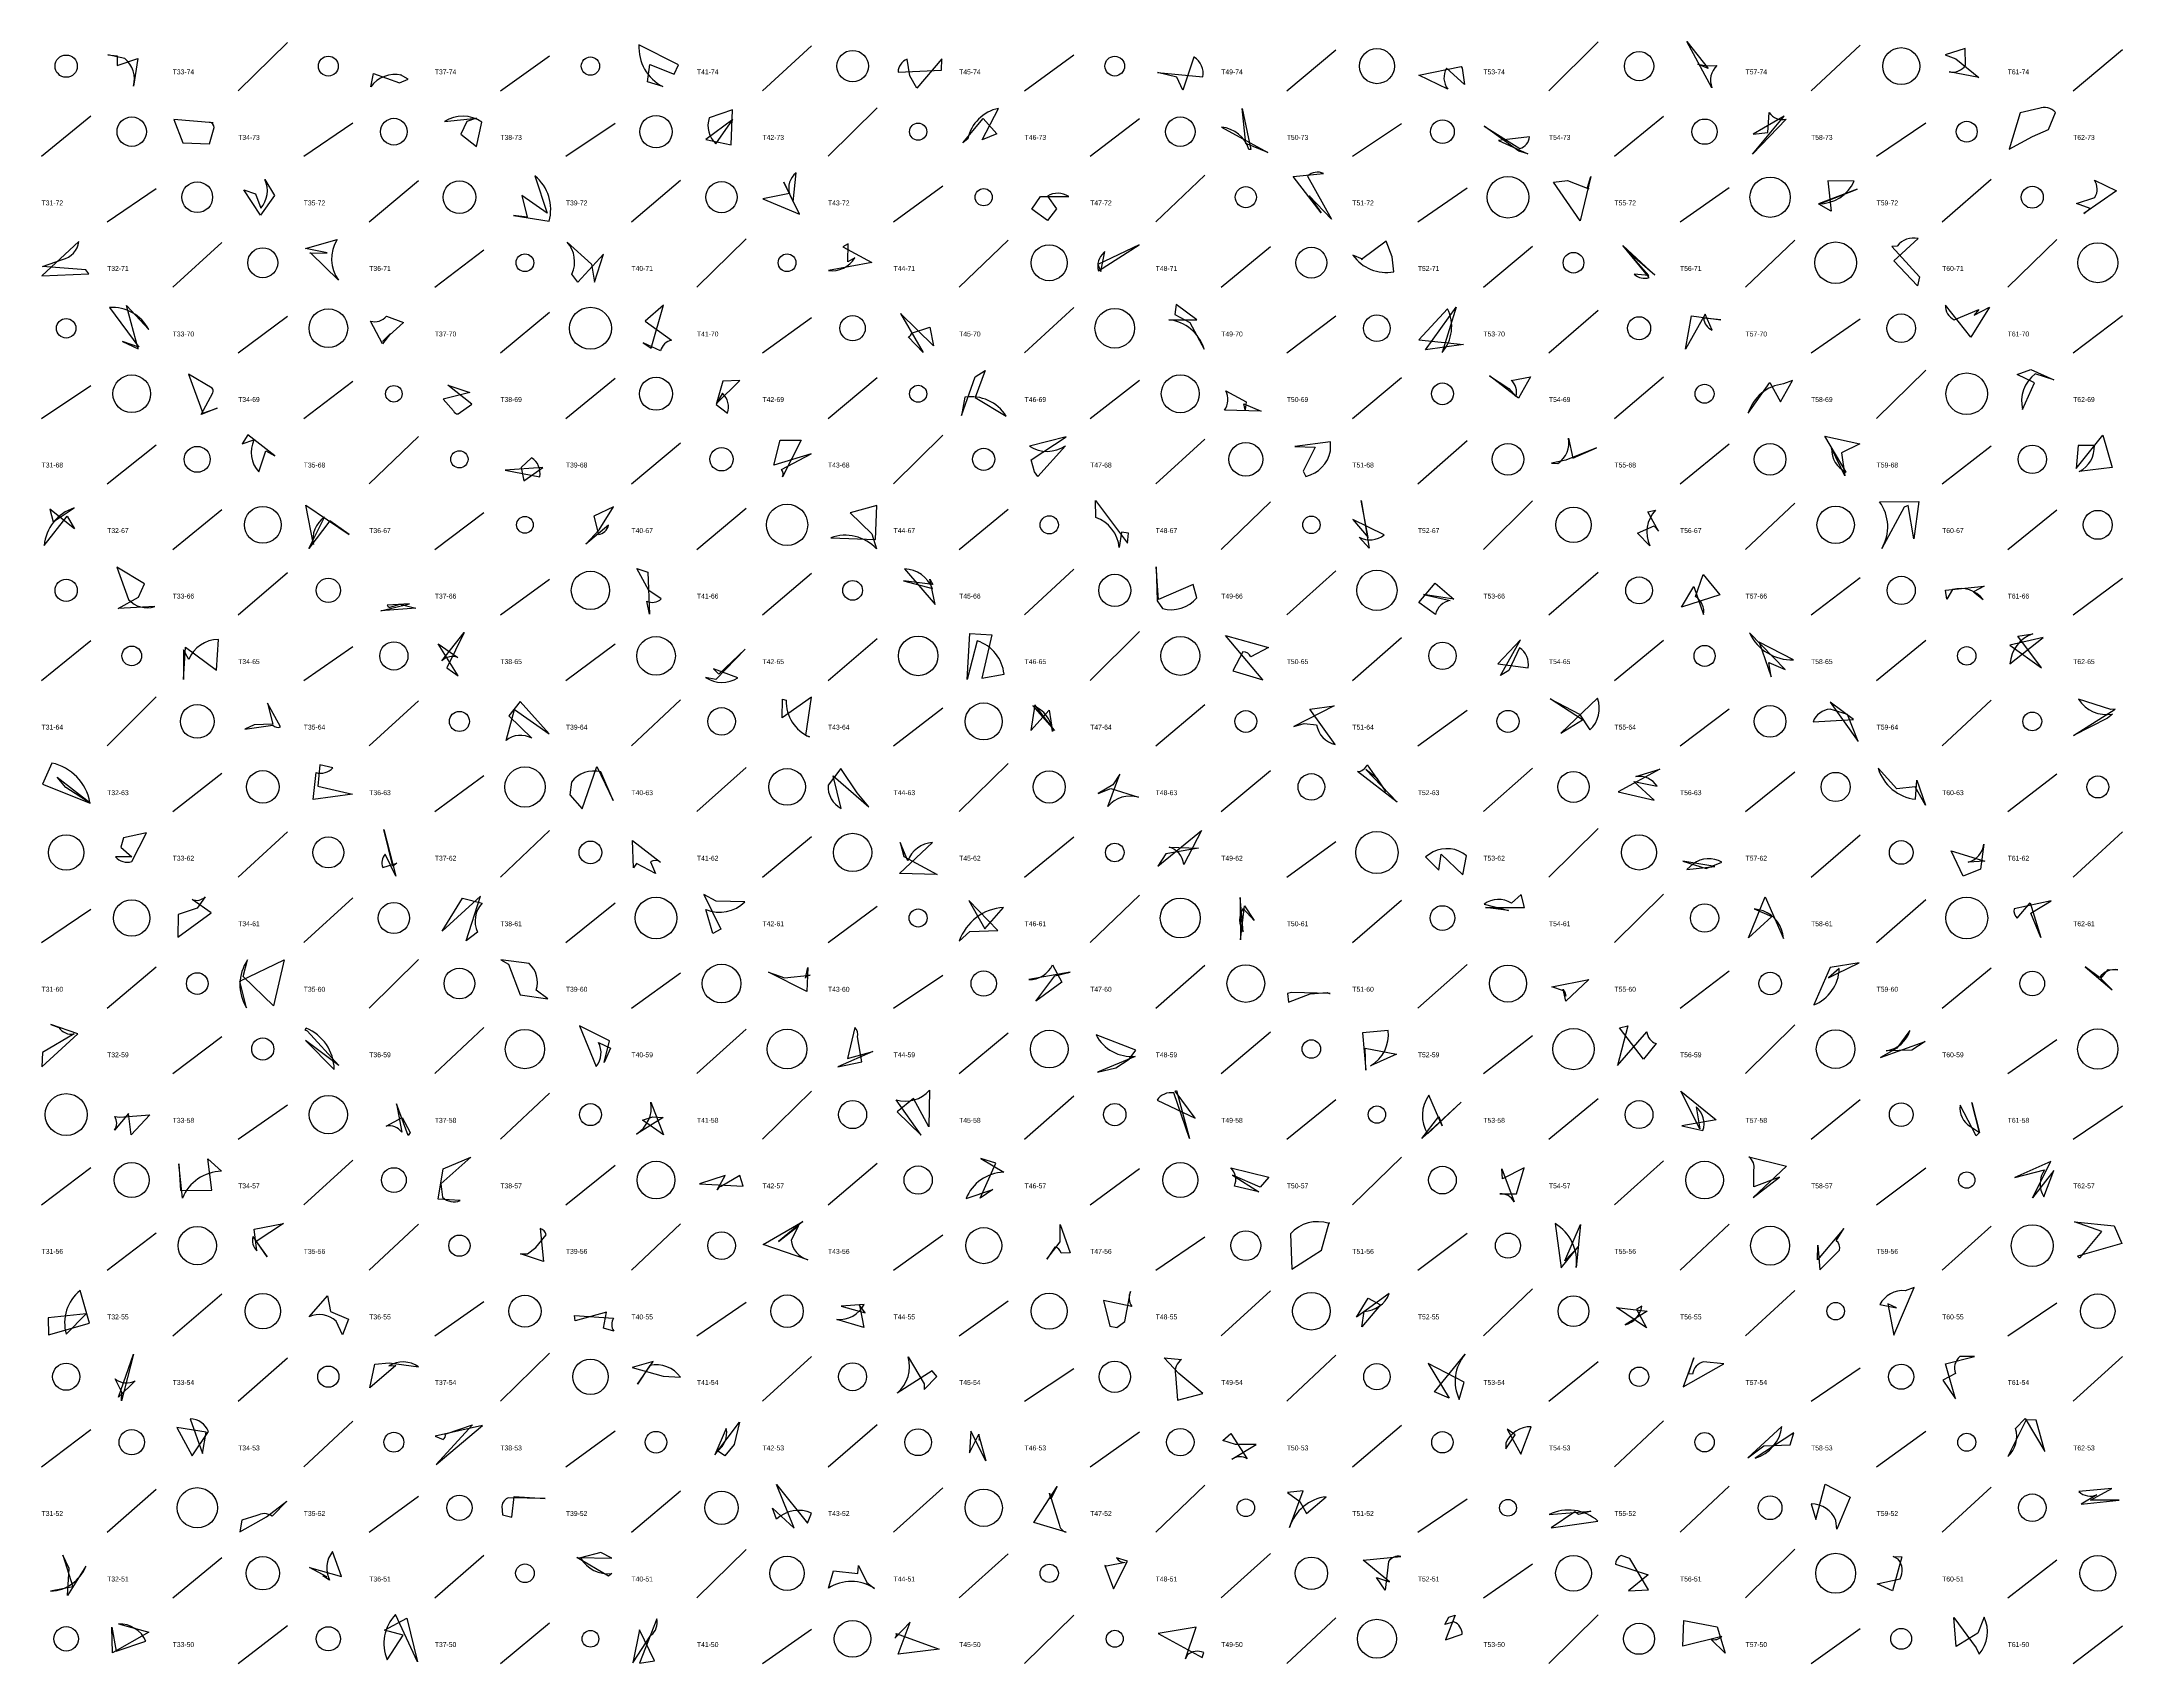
# Model space of a CAD drawing. Header units: millimetres. Extents: x -1 to 9990, y 0 to 15990.
# Drawn here: x 1240 to 2510, y 2000 to 2990 of the extents above; entities that cross this region are included whole.
import ezdxf

# ---------------------------------------------------------------- set-up
doc = ezdxf.new("R2010")
doc.units = ezdxf.units.MM
doc.layers.add('TEXT', color=3, linetype='Continuous')
doc.layers.add('WALL', color=1, linetype='Continuous')

msp = doc.modelspace()

# ---------------------------------------------------------------- linework, layer by layer
for points in [[(1626.1, 2970), (1628.8, 2975.7), (1604.6, 2988.1, 0.3), (1619.2, 2962.5), (1609.9, 2965.4), (1611.2, 2975.9)], [(2250.8, 2976.3), (2256.3, 2975.2), (2262.4, 2975.4, 0.3), (2259.5, 2961.7), (2244.2, 2990), (2257.1, 2973.5)], [(2408.3, 2979.5), (2422.4, 2968), (2404.3, 2971.5, 0.3), (2414.3, 2975.6), (2414, 2985.7), (2401.9, 2982)], [(1286.2, 2975.4), (1298.8, 2979.6), (1296, 2962.8, 0.3), (1290.7, 2979.7), (1280.5, 2982), (1286.2, 2981.2)], [(1774.1, 2961.5), (1770, 2969), (1768.3, 2979.2, 0.3), (1762.7, 2971.4), (1789.2, 2972.5), (1789.4, 2979.4)], [(1932.9, 2968.3), (1921.1, 2971.2), (1948.8, 2968.4, 0.3), (1943.5, 2980.5), (1943.2, 2980.5), (1936.6, 2960.4)], [(2107.1, 2973.7), (2108.5, 2963.7), (2097.5, 2973.7, 0.3), (2098.2, 2961), (2080.5, 2969.4), (2106.4, 2974.8)], [(1463.7, 2967.1), (1459, 2969.7), (1459.6, 2969.4, 0.3), (1440.9, 2962.4), (1442.5, 2970.5), (1458.4, 2964.8)], [(1660.8, 2926.9), (1661.7, 2948.4), (1647.5, 2943.5, 0.3), (1651.6, 2927.5), (1661.8, 2942.4), (1645.5, 2930.3)], [(1823, 2933.6), (1814.1, 2930), (1824.1, 2949.2, 0.3), (1805.3, 2930.6), (1802.2, 2928.2), (1814.7, 2943.1)], [(1972.7, 2949.1), (1978.1, 2924.2), (1976.8, 2924.2, 0.3), (1960.1, 2937.8), (1988.5, 2922.2), (1975, 2927.7)], [(2284.7, 2933.5), (2293.6, 2934.4), (2294.4, 2946.6, 0.3), (2304.7, 2942.7), (2284.3, 2921.3), (2303.5, 2944.4)], [(2455.1, 2932), (2465, 2936.4), (2469.1, 2946.8, 0.3), (2459, 2949.2), (2447.7, 2946.4), (2440.8, 2924.4)], [(1326.2, 2928.1), (1342.4, 2927.6), (1345.4, 2937.5, 0.3), (1342.6, 2940.9), (1344.7, 2940.3), (1320.6, 2942.4)], [(1495.9, 2933.4), (1505.4, 2926), (1508.7, 2940.8, 0.3), (1485.8, 2941.2), (1505.4, 2943.3), (1499.6, 2941.2)], [(2141.6, 2923), (2120.5, 2938.3), (2142.3, 2924.7, 0.3), (2148.2, 2931.8), (2129.2, 2929.6), (2147.1, 2921.5)], [(1693.1, 2904.2), (1698.7, 2892.1), (1700.5, 2909.8, 0.3), (1696.4, 2897.2), (1680.1, 2894), (1702.6, 2884.6)], [(2020.9, 2885.4), (2003.8, 2907.6), (2022.4, 2909.5, 0.3), (2012.7, 2907.9), (2027.3, 2881.5), (2013.6, 2895.9)], [(1363.4, 2899.5), (1370.6, 2897), (1373.7, 2888.3, 0.3), (1376.3, 2905.8), (1382.1, 2896), (1373.6, 2884.1)], [(1536.3, 2882.9), (1528.1, 2883.9), (1549.7, 2880.3, 0.3), (1541.1, 2908), (1548.6, 2885.2), (1533.2, 2896)], [(1844.4, 2887.6), (1849.7, 2895.5), (1866.9, 2895.4, 0.3), (1853.9, 2895.6), (1859.5, 2887.9), (1854, 2880.7)], [(2162.8, 2904.1), (2171.4, 2905.1), (2184.3, 2900.1, 0.3), (2183.6, 2901), (2185.5, 2907.7), (2179.1, 2880.5)], [(2324.7, 2890.8), (2348.2, 2899.8), (2324.5, 2891, 0.3), (2346.3, 2904.8), (2330.2, 2904.9), (2332.2, 2886.5)], [(2490.3, 2888.2), (2482, 2891.1), (2493.2, 2894.9, 0.3), (2492.9, 2905.4), (2506.5, 2898.9), (2486.4, 2885.1)], [(1266.9, 2850.7), (1240.6, 2852.7), (1252.7, 2856.9, 0.3), (1262.8, 2867.9), (1240.2, 2847), (1268.9, 2848.3)], [(1414.2, 2861.1), (1401.1, 2863.7), (1420.3, 2869.1, 0.3), (1421.2, 2844.3), (1404.3, 2860.9), (1403.8, 2860.8)], [(1582.9, 2860.2), (1567.2, 2843.1), (1563.7, 2848.1, 0.3), (1560.7, 2867.6), (1575.6, 2854.2), (1577.4, 2843.1)], [(1729, 2864.8), (1746.7, 2855.2), (1720.2, 2850.3, 0.3), (1736.3, 2857.9), (1732.1, 2855.6), (1732.2, 2866.6)], [(1886.4, 2849.6), (1889, 2861.9), (1888.4, 2861.2, 0.3), (1885.1, 2850), (1909.8, 2865.9), (1884.6, 2854)], [(2045.5, 2857), (2046.3, 2857.2), (2040.4, 2859.7, 0.3), (2065.3, 2849.5), (2064.3, 2858.6), (2060.6, 2868.2)], [(2208.1, 2861.6), (2220.9, 2847.1), (2212.1, 2848.1, 0.3), (2221.2, 2846), (2205.2, 2865.5), (2224.7, 2847.5)], [(2385, 2840.8), (2370.6, 2856.2), (2385.4, 2869.7, 0.3), (2372.5, 2865.1), (2369.3, 2864.9), (2386.2, 2846.3)], [(1298.9, 2802.5), (1291.8, 2828.9), (1305.4, 2814.2, 0.3), (1281.4, 2827.6), (1299.3, 2803.4), (1289.4, 2807)], [(1452.9, 2811.8), (1448, 2805.4), (1440.8, 2819.3, 0.3), (1450.4, 2822.3), (1460.9, 2818.5), (1448.1, 2806.9)], [(1619.6, 2829.1), (1608.3, 2819.3), (1624.5, 2807.7, 0.3), (1617.8, 2801.2), (1607.2, 2806.1), (1612.1, 2802.9)], [(1764.2, 2824), (1778, 2800.1), (1769, 2809.7, 0.3), (1770.9, 2811.9), (1782.1, 2815.6), (1784.4, 2804.3)], [(1931.6, 2823.3), (1940.8, 2818.5), (1949.5, 2802.3, 0.3), (1928, 2820.2), (1945.1, 2820.1), (1932.5, 2829.4)], [(2084.6, 2801.9), (2103.3, 2827.9), (2094.8, 2800.2, 0.3), (2098.1, 2826.9), (2080.5, 2808), (2107.9, 2805.1)], [(2247, 2822.6), (2265, 2820.2), (2254.5, 2821.2, 0.3), (2259.6, 2813.9), (2255.3, 2823.6), (2243.4, 2802.3)], [(2428.8, 2827.9), (2417.6, 2809.5), (2402, 2829.1, 0.3), (2407.3, 2820.2), (2422.4, 2826.5), (2419.5, 2823)], [(1347.2, 2766.2), (1337.4, 2762.3), (1344.5, 2775.6, 0.3), (1344.1, 2778.5), (1329.6, 2786.9), (1338.5, 2763.2)], [(1655.8, 2782.7), (1651.7, 2768.4), (1658.6, 2763.2, 0.3), (1655.5, 2775.3), (1652, 2769.1), (1666.2, 2783.2)], [(1815.8, 2789.3), (1809.8, 2772.7), (1828.7, 2761.4, 0.3), (1803.4, 2772.9), (1801.4, 2761.7), (1809.8, 2785.4)], [(2123.8, 2786), (2135.5, 2778.3), (2139.8, 2773.4, 0.3), (2136.9, 2783.2), (2148.8, 2785.3), (2141.5, 2772.3)], [(2301.3, 2770), (2308.6, 2783.2), (2303.1, 2781, 0.3), (2281.6, 2763.2), (2294.8, 2781.9), (2301.3, 2770)], [(2454.1, 2789.8), (2468.1, 2783.5), (2456.8, 2787.2, 0.3), (2449.1, 2765.4), (2456.3, 2781.6), (2445.7, 2786.8)], [(1501.4, 2775.8), (1485.1, 2771.7), (1491.4, 2764.6, 0.3), (1494.2, 2762.7), (1502.5, 2768.6), (1488, 2780.2)], [(1973.7, 2768.8), (1984.4, 2764.3), (1961.9, 2764.9, 0.3), (1962.7, 2776.9), (1975.2, 2770), (1974.6, 2765.2)], [(1365.8, 2750), (1362.5, 2744.4), (1369.6, 2746.8, 0.3), (1372.5, 2727.3), (1376.8, 2740.2), (1382.3, 2737.2)], [(1690.8, 2746.6), (1703.6, 2746.6), (1692.2, 2724.3, 0.3), (1691.6, 2728.7), (1709.7, 2738.4), (1686.9, 2731.5)], [(1843.9, 2734.6), (1865.4, 2748.8), (1842.9, 2743, 0.3), (1864.9, 2743.3), (1848, 2724.6), (1846, 2727.3)], [(2017.3, 2742.5), (2010, 2727.8), (2011.7, 2724.6, 0.3), (2026.6, 2740.1), (2026.6, 2745.6), (2005, 2742.8)], [(2170.4, 2734.5), (2161.5, 2732.6), (2165.4, 2732.5, 0.3), (2172, 2748), (2174.5, 2735.6), (2189, 2742.1)], [(2338.6, 2739), (2340.6, 2724.9), (2332.5, 2741.7, 0.3), (2341.4, 2727.2), (2328.4, 2749.1), (2349.8, 2744.4)], [(2498, 2749.8), (2503.8, 2730.1), (2483.7, 2727.6, 0.3), (2492.9, 2743.5), (2483.1, 2743.5), (2481.8, 2729.4)], [(1546, 2730.1), (1522.9, 2728.4), (1544.1, 2724.4, 0.3), (1539.1, 2735.9), (1532.6, 2729.9), (1534.4, 2721.9)], [(1245.1, 2704.6), (1247, 2696.8), (1259.8, 2705.3, 0.3), (1241.6, 2682.4), (1255.5, 2700.2), (1260, 2692.5)], [(1416, 2697.4), (1403.1, 2680.6), (1412.6, 2699.6, 0.3), (1405.9, 2683), (1401.3, 2707.1), (1427.8, 2689.2)], [(1589, 2706), (1577.1, 2700.2), (1579.8, 2689, 0.3), (1586.1, 2694.8), (1572.1, 2683.2), (1580.4, 2691.9)], [(1733.5, 2702.4), (1746.8, 2689.5), (1749.6, 2680.3, 0.3), (1721.6, 2687.1), (1749, 2686), (1749.8, 2706.8)], [(1903.3, 2689.9), (1899.1, 2690.5), (1897.7, 2681.1, 0.3), (1883.4, 2699.5), (1883.2, 2709.9), (1902.8, 2683.9)], [(2045.3, 2709.9), (2050.2, 2680.7), (2044.1, 2687.5, 0.3), (2059.5, 2688.9), (2040.4, 2698.3), (2049.6, 2687.3)], [(2379.2, 2706.9), (2376.8, 2705.7), (2363.1, 2680.5, 0.3), (2361.8, 2709.1), (2385.8, 2709.2), (2382.7, 2686.4)], [(2226.9, 2691.1), (2220.3, 2703), (2225, 2704, 0.3), (2221.5, 2682.2), (2214.1, 2689.9), (2224.2, 2694.4)], [(1302.7, 2659), (1286, 2669.2), (1293, 2649.5, 0.3), (1309.1, 2645.1), (1286.7, 2644), (1299.1, 2650.9)], [(1610, 2666.2), (1611.1, 2640.5), (1609.3, 2648.4, 0.3), (1618.2, 2649.8), (1610.6, 2654.9), (1603.3, 2668.4)], [(1784, 2658.6), (1766, 2660.8), (1783.7, 2656.1, 0.3), (1766.7, 2668.1), (1785.3, 2646.3), (1782.1, 2661.9)], [(1920.3, 2669.4), (1920.8, 2648.7), (1924.1, 2644, 0.3), (1945.1, 2650.5), (1942.9, 2658.5), (1921.6, 2649.5)], [(2101.9, 2649.7), (2083.5, 2652.5), (2099.8, 2648.9, 0.3), (2090.7, 2640.2), (2080.6, 2647.6), (2090.5, 2659.3)], [(2240.9, 2644.8), (2248.4, 2657.4), (2254.4, 2640.2, 0.3), (2249.5, 2651.2), (2254.1, 2664.6), (2264.3, 2652.2)], [(2425.6, 2657.5), (2419.2, 2654.2), (2425.1, 2649.5, 0.3), (2406.3, 2655.5), (2402.8, 2649.6), (2402.1, 2655.1)], [(1447, 2642.5), (1464.6, 2646.8), (1450.9, 2646, 0.3), (1452.7, 2644.7), (1458.7, 2646.6), (1468.4, 2644.2)], [(1494.3, 2602.8), (1482, 2622.4), (1494.1, 2614.1, 0.3), (1484.3, 2611.9), (1497.9, 2629.3), (1487.4, 2607.7)], [(2294.2, 2611), (2304.1, 2606.6), (2282.4, 2629, 0.3), (2309.2, 2612.6), (2288.4, 2623.3), (2295.7, 2602.3)], [(1327.9, 2620.4), (1346.7, 2606.2), (1347.9, 2625.1, 0.3), (1329.8, 2612.7), (1326.6, 2618.7), (1326.6, 2600.6)], [(1669.5, 2619.1), (1651.6, 2600.6), (1645.3, 2601.8, 0.3), (1665, 2601.7), (1650.1, 2607.2), (1653.4, 2603.9)], [(1819.9, 2627.9), (1813.8, 2601.4), (1827.4, 2603.9, 0.3), (1811.1, 2624.1), (1804.9, 2600.6), (1806.5, 2628.7)], [(1962.5, 2627.4), (1988.8, 2620.2), (1978.1, 2614.4, 0.3), (1973.2, 2617.5), (1967.1, 2605.9), (1985.3, 2600.4)], [(2142.7, 2624.8), (2128.9, 2610.2), (2147.3, 2607.8, 0.3), (2142, 2620), (2135.5, 2606), (2130.4, 2603)], [(2460.7, 2607.8), (2446.1, 2627), (2455.3, 2628.5, 0.3), (2441.4, 2610.2), (2461.6, 2626.3), (2441.4, 2621.6)], [(1369.7, 2573), (1364.1, 2570.3), (1381.2, 2572.8, 0.3), (1385.8, 2571.6), (1377.9, 2586.2), (1381.1, 2573.4)], [(1532.1, 2587.2), (1525.2, 2578.4), (1539.2, 2564.8, 0.3), (1523.5, 2563.4), (1528.7, 2582.2), (1549.8, 2567.5)], [(1692, 2577.1), (1692.1, 2588.6), (1694.4, 2587.9, 0.3), (1708.7, 2565.5), (1706.5, 2566.4), (1709.9, 2589.9)], [(1843.7, 2569.5), (1854.9, 2581.9), (1856.9, 2568.8, 0.3), (1845, 2584.5), (1858.3, 2569.4), (1846.3, 2585.2)], [(2004.3, 2571.8), (2010.5, 2573.7), (2018.1, 2573, 0.3), (2029.6, 2560.9), (2014, 2582.5), (2029, 2584.6)], [(2160.7, 2588.8), (2178.6, 2579.4), (2185, 2569.8, 0.3), (2189.7, 2589.2), (2167.3, 2567.9), (2180.5, 2575.9)], [(2348.8, 2562.7), (2342.3, 2579.2), (2331.6, 2582.4, 0.3), (2321.2, 2574.7), (2345.9, 2576.2), (2331.7, 2586.8)], [(2505.5, 2582.4), (2502.9, 2582.3), (2483.2, 2588.5, 0.3), (2503.9, 2579.5), (2500.9, 2576.9), (2480.1, 2566.5)], [(1254.7, 2534.7), (1249.4, 2541), (1269.5, 2525.6, 0.3), (1246.2, 2549.6), (1240.5, 2536.8), (1269.7, 2525.2)], [(1429.7, 2530.6), (1405.7, 2527.3), (1407.5, 2543.8, 0.3), (1417.7, 2546.7), (1409.9, 2548.4), (1408.5, 2535.4)], [(1578.8, 2547.4), (1588.8, 2526.7), (1581.3, 2544.2, 0.3), (1563.4, 2538), (1562.4, 2530.2), (1570, 2521.7)], [(1737.7, 2531.4), (1727.9, 2546.3), (1720, 2536.1, 0.3), (1728.1, 2521.9), (1723.1, 2541.8), (1744.9, 2522.9)], [(1884.8, 2531.1), (1892.5, 2534.1), (1909.5, 2528.7, 0.3), (1890.8, 2523.1), (1898, 2542.9), (1893.9, 2536.2)], [(2048.2, 2545.6), (2067.3, 2525.8), (2043.1, 2544.4, 0.3), (2049, 2548.5), (2060.4, 2532.2), (2055.3, 2539.9)], [(2224.3, 2527), (2211.8, 2538.4), (2226, 2535.4, 0.3), (2213.1, 2541.3), (2227.7, 2545.9), (2202.2, 2532)], [(2383.5, 2535), (2372.4, 2533.8), (2361, 2546.4, 0.3), (2383.7, 2527.5), (2384.5, 2539.1), (2389.8, 2523.8)], [(1288.4, 2498.2), (1295.1, 2492.4), (1285.1, 2492.3, 0.3), (1295, 2489.5), (1304.1, 2506.9), (1289.9, 2503.9)], [(1448.9, 2509.1), (1456.2, 2480.6), (1449.7, 2494, 0.3), (1448.3, 2485.9), (1456.9, 2488.4), (1454.4, 2486.7)], [(1601.3, 2485.7), (1600.7, 2502.3), (1617.8, 2489.1, 0.3), (1611.6, 2489.3), (1614.7, 2482.2), (1603, 2488.3)], [(1921.3, 2486.7), (1947.9, 2508.4), (1937.1, 2487.7, 0.3), (1928.2, 2498.3), (1946.1, 2497.6), (1926.1, 2494.1)], [(1786.6, 2481.6), (1763.7, 2482.1), (1783.8, 2501, 0.3), (1768.6, 2489.8), (1764, 2501.1), (1766.3, 2492.5)], [(2094.3, 2494), (2107.5, 2481.4), (2109.7, 2493, 0.3), (2089.3, 2495.3), (2084.7, 2492.4), (2092.8, 2484.3)], [(2241.8, 2489.7), (2256, 2485.3), (2265.6, 2489.1, 0.3), (2248, 2488), (2244.2, 2484.6), (2261.3, 2486.5)], [(2405.4, 2496.1), (2426, 2489.7), (2415.9, 2489, 0.3), (2425.4, 2500), (2423.5, 2484.9), (2412.8, 2480.5)], [(1323.2, 2443.4), (1343.5, 2458.1), (1331.9, 2466.3, 0.3), (1339.8, 2467.9), (1334.9, 2461.1), (1323.3, 2457.2)], [(1484.4, 2446.9), (1496.8, 2467.2), (1508.8, 2464, 0.3), (1506, 2446.4), (1499.2, 2441.1), (1507.9, 2468.4)], [(1654.6, 2448.2), (1649.6, 2445.6), (1645.4, 2460.2, 0.3), (1669.3, 2464.9), (1651.8, 2465.3), (1644.2, 2469.4)], [(1806, 2465.7), (1815.7, 2448.3), (1827.1, 2461.5, 0.3), (1800.1, 2440.9), (1806.5, 2446.7), (1823.7, 2447.3)], [(1974.2, 2462.5), (1980.1, 2453.5), (1973.3, 2460.9, 0.3), (1973.3, 2446.6), (1971.5, 2467.6), (1971.8, 2441.6)], [(2145.1, 2461.5), (2143, 2469.4), (2137.1, 2464.1, 0.3), (2120.4, 2463.5), (2135.4, 2459.6), (2121.3, 2461.5)], [(2281.7, 2442.8), (2291.9, 2468), (2303.1, 2442.5, 0.3), (2290.7, 2459.3), (2285.2, 2460.7), (2296.1, 2456)], [(2454.2, 2458), (2466.5, 2465.5), (2444, 2460.6, 0.3), (2445.8, 2455), (2453.7, 2464.3), (2460.2, 2443)], [(1381.6, 2401.4), (1363.1, 2419.2), (1365.7, 2429.4, 0.3), (1365.1, 2400.2), (1361, 2416.4), (1388, 2429.5)], [(1532, 2408.2), (1549, 2405.7), (1541.8, 2411, 0.3), (1537.5, 2427.3), (1520.3, 2429.5), (1525, 2426.9)], [(1858.4, 2419.8), (1867.7, 2422), (1842.5, 2417.4, 0.3), (1857, 2426.5), (1862.7, 2415.8), (1846.8, 2404.2)], [(2349.3, 2427.6), (2331.7, 2424.8), (2321.6, 2401.9, 0.3), (2337.2, 2424.1), (2330.7, 2418.4), (2335.5, 2421)], [(1683.7, 2422), (1693.4, 2418.5), (1709, 2420.1, 0.3), (1706.2, 2418.3), (1707.7, 2424.8), (1707.1, 2410.2)], [(2170.4, 2404.2), (2168.6, 2411.6), (2170.4, 2407.3, 0.3), (2168.9, 2410.6), (2161.8, 2413), (2184.4, 2417.4)], [(2496.8, 2418.1), (2501.4, 2423.6), (2507.2, 2423.3, 0.3), (2496.1, 2418.6), (2487.2, 2425.2), (2503.7, 2411.2)], [(2001.1, 2403.6), (2014.2, 2408.7), (2024.7, 2409.6, 0.3), (2026.5, 2409), (2002.9, 2409.5), (2000.5, 2408.9)], [(1262.2, 2384.3), (1245.6, 2389.9), (1250.6, 2388.2, 0.3), (1259.8, 2384.2), (1240.5, 2372.9), (1240.1, 2364.2)], [(1421.5, 2364.9), (1401.1, 2380.3), (1418.6, 2362.6, 0.3), (1401.4, 2387.8), (1400.6, 2386.7), (1402.1, 2386.2)], [(1586.7, 2380.1), (1568.4, 2389.2), (1578.5, 2364.4, 0.3), (1579.9, 2379), (1587.2, 2375.6), (1583.3, 2366.8)], [(1726, 2364.2), (1740.6, 2367.2), (1737.9, 2382.4, 0.3), (1736.4, 2388.1), (1731.9, 2369.3), (1747.4, 2373.5)], [(2208.1, 2389.1), (2201.8, 2365), (2219.8, 2385.6, 0.3), (2225.4, 2378.3), (2217.8, 2368.9), (2203.1, 2387.9)], [(1903.7, 2368.9), (1907.8, 2374.4), (1883.6, 2383.6, 0.3), (1907.5, 2370.5), (1884.5, 2360.9), (1895.7, 2363.6)], [(2047.8, 2375.5), (2067, 2371.9), (2051.1, 2364.8, 0.3), (2061.9, 2386.4), (2046.2, 2384.9), (2048.2, 2362.2)], [(2389.7, 2379.7), (2381.5, 2374.3), (2365.8, 2374, 0.3), (2380.3, 2386.4), (2372.3, 2375.6), (2362.4, 2369.9)], [(1762.1, 2336.7), (1776.9, 2322.4), (1761.5, 2344, 0.3), (1781.9, 2350), (1781.6, 2327.6), (1772.2, 2344.9)], [(1932.7, 2349.7), (1940.7, 2320.4), (1931.1, 2348.2, 0.3), (1920.8, 2343.8), (1944, 2332.8), (1931.8, 2349.4)], [(1463.8, 2322.2), (1456.6, 2341.5), (1459.8, 2324.3, 0.3), (1450.2, 2328), (1460, 2333.3), (1464.9, 2324)], [(1613.1, 2333.7), (1619.4, 2333.2), (1603, 2323.1, 0.3), (1611.9, 2342.6), (1619.5, 2322.7), (1606.7, 2331.6)], [(2092.8, 2333.9), (2094.8, 2328.2), (2086.7, 2346.8, 0.3), (2085.9, 2323.3), (2106.4, 2342.5), (2082.5, 2320.4)], [(2262.1, 2331.8), (2241.1, 2328.1), (2254, 2325.2, 0.3), (2249.9, 2339.7), (2252, 2326.3), (2240.5, 2349.4)], [(2422.7, 2324.1), (2420.7, 2322.1), (2411, 2340.7, 0.3), (2417.2, 2327.7), (2422.8, 2324), (2418.2, 2342.3)], [(1294.7, 2322.7), (1293, 2335.6), (1284.5, 2325.5, 0.3), (1284.6, 2333.9), (1287.5, 2333.4), (1306, 2334.8)], [(1343.8, 2288.8), (1341.5, 2308), (1349.8, 2300.4, 0.3), (1325.9, 2284), (1323.7, 2305), (1324.7, 2288.7)], [(1501.9, 2309), (1483.7, 2292.7), (1484.7, 2284.5, 0.3), (1495.4, 2282.5), (1482, 2283.4), (1485, 2301.9)], [(1822.4, 2305.3), (1813.2, 2308.2), (1827.2, 2299.8, 0.3), (1804.2, 2283.7), (1820.5, 2289.3), (1812.8, 2283.9)], [(1966.9, 2298.1), (1983, 2287.9), (1968.1, 2291.4, 0.3), (1965.9, 2302.4), (1989, 2296.9), (1983.8, 2290.6)], [(2131.7, 2295.8), (2131.2, 2301.9), (2138.7, 2281.8, 0.3), (2130.1, 2286.7), (2140.2, 2286.7), (2144.8, 2302.6)], [(2300.8, 2296.8), (2285.1, 2290.9), (2285.1, 2301.2, 0.3), (2282.1, 2309.2), (2304.9, 2303.6), (2284.7, 2284.4)], [(2466.3, 2306.3), (2444.4, 2296.5), (2462.5, 2301.3, 0.3), (2462, 2284.8), (2468.1, 2300.9), (2455.2, 2284.2)], [(1668.1, 2291.3), (1666.1, 2297.9), (1654.8, 2291.1, 0.3), (1652.4, 2289), (1657.3, 2297.9), (1641.5, 2292.8)], [(1370.9, 2257.6), (1377.6, 2248.1), (1369.1, 2260.6, 0.3), (1371.4, 2251.9), (1369.8, 2265), (1387.7, 2268.6)], [(1536.5, 2250), (1541.6, 2253.8), (1547.9, 2261.5, 0.3), (1544.2, 2265.4), (1546.4, 2245.3), (1532.3, 2250)], [(1689.8, 2257.6), (1702, 2267), (1697.5, 2258.4, 0.3), (1707.6, 2246.4), (1680.3, 2255.8), (1704.6, 2269.8)], [(1861.6, 2267.9), (1867.8, 2250.7), (1862.2, 2250.5, 0.3), (1858.5, 2254), (1853.5, 2246.7), (1861.7, 2257.3)], [(2021.1, 2252.3), (2025.9, 2269.2), (2025.8, 2268.5, 0.3), (2002.2, 2262.2), (2003, 2240.7), (2011.1, 2245.8)], [(2169.7, 2245.8), (2179.2, 2268), (2176.6, 2241.6, 0.3), (2163.8, 2268.5), (2167.4, 2241.5), (2177.8, 2254.2)], [(2324.1, 2255.3), (2325.3, 2240.2), (2337.3, 2252.2, 0.3), (2335.3, 2258), (2339.9, 2265.5), (2324, 2246.4)], [(2504.9, 2267.1), (2509.6, 2256.4), (2482.6, 2248.5, 0.3), (2484.3, 2247.7), (2497.5, 2263.7), (2480.7, 2269.5)], [(1244.2, 2200.5), (1269.3, 2207.6), (1263.5, 2227.6, 0.3), (1255, 2201), (1267.1, 2213.3), (1243.9, 2211)], [(1427.3, 2210.1), (1423.7, 2200.6), (1419.7, 2208.9, 0.3), (1403.3, 2211.6), (1414.4, 2224.3), (1416.4, 2214.9)], [(1896.2, 2205), (1901.2, 2208.6), (1904.7, 2227, 0.3), (1905.5, 2217.9), (1888.2, 2221.5), (1892, 2205.9)], [(2057.2, 2218.9), (2045.8, 2205.4), (2047.2, 2214.9, 0.3), (2062.5, 2225.7), (2042.5, 2211.4), (2049.6, 2223)], [(2370.5, 2200.4), (2383, 2229.4), (2377.5, 2227.5, 0.3), (2361.9, 2219), (2372.2, 2217.1), (2366.8, 2219.4)], [(1565.6, 2209.2), (1565.2, 2212.4), (1589.1, 2210.8, 0.3), (1589.2, 2202.8), (1582.9, 2204.7), (1584.8, 2214.3)], [(1739.1, 2218.7), (1741.8, 2205), (1725.3, 2209.9, 0.3), (1742, 2219.1), (1728, 2218), (1742.6, 2214)], [(2201.3, 2217.2), (2219.9, 2215), (2206.5, 2206.6, 0.3), (2216.7, 2218), (2213.5, 2216.2), (2219.6, 2204.8)], [(1288.7, 2160.3), (1288.9, 2165.5), (1284.8, 2173.7, 0.3), (1297.2, 2172.5), (1286.9, 2162.5), (1296.1, 2188.7)], [(1786.3, 2175.2), (1783.6, 2178.6), (1762.1, 2165, 0.3), (1768.9, 2187.2), (1778.7, 2170.6), (1778.6, 2167.1)], [(1934.1, 2177), (1925.2, 2186.6), (1935.8, 2185.5, 0.3), (1932, 2176.3), (1933.2, 2160.7), (1948.8, 2164.7)], [(2099.1, 2161.8), (2090.1, 2165.7), (2108.9, 2188.8, 0.3), (2105.3, 2161), (2108.3, 2171.7), (2086.2, 2183)], [(2242, 2168.8), (2266.8, 2182.8), (2254.4, 2184.1, 0.3), (2247.7, 2176.6), (2245.2, 2176.8), (2248.4, 2186.5)], [(2402, 2182.9), (2419.8, 2187.3), (2410.7, 2187.4, 0.3), (2408.1, 2176.9), (2400.5, 2172.8), (2408.2, 2161.5)], [(1443.3, 2182.7), (1452.2, 2183.5), (1470, 2181, 0.3), (1452, 2181.6), (1456.2, 2181.9), (1440.3, 2168.3)], [(1600.5, 2180.6), (1619.4, 2175.4), (1629.9, 2174.7, 0.3), (1611.2, 2181.8), (1603.6, 2170.4), (1613.3, 2184.3)], [(1322.6, 2144), (1331.8, 2126.6), (1341.9, 2141.6, 0.3), (1330.7, 2149.2), (1338.2, 2128.2), (1340.4, 2141.2)], [(1662.7, 2133.6), (1657, 2126.7), (1652.5, 2129.8, 0.3), (1657.9, 2143.3), (1650.8, 2127.3), (1665.9, 2147.2)], [(2457.3, 2148.4), (2451.2, 2148.6), (2440.1, 2126.3, 0.3), (2444.8, 2143.4), (2450.7, 2149.4), (2462.6, 2129.4)], [(1509, 2145.2), (1480.3, 2138.7), (1485, 2136.6, 0.3), (1486.4, 2140), (1503, 2145.7), (1480.8, 2121.5)], [(1806.4, 2128.5), (1812.1, 2139.9), (1812.2, 2136.2, 0.3), (1812.1, 2139.2), (1816.4, 2123.6), (1807.2, 2141.7)], [(1961, 2136.1), (1965.8, 2140.4), (1975.9, 2124.8, 0.3), (1966.5, 2124.6), (1981.3, 2133.7), (1968.7, 2133.6)], [(2134.4, 2143), (2142.9, 2127.8), (2149.1, 2144.5, 0.3), (2133.6, 2134.4), (2133.6, 2130.9), (2139.3, 2139.5)], [(2307.2, 2133.4), (2309.5, 2140.8), (2285.9, 2125.3, 0.3), (2302.2, 2144.6), (2281.4, 2125.4), (2291.2, 2132.7)], [(1688.5, 2109.3), (1707.5, 2085.5), (1709.9, 2091.7, 0.3), (1688.6, 2088.1), (1686.1, 2094.8), (1699.4, 2082.5)], [(2343.8, 2101.4), (2335.7, 2081.9), (2335.2, 2087.3, 0.3), (2320.1, 2097.3), (2322.8, 2087.8), (2328.5, 2109.5)], [(1377.3, 2089.4), (1389.6, 2099), (1380.7, 2089.8, 0.3), (1371.4, 2090.2), (1362.3, 2087.4), (1360.9, 2080.4)], [(1528.5, 2101.9), (1547.4, 2100.7), (1525.2, 2101.1, 0.3), (1520.9, 2096), (1521.4, 2090.7), (1527, 2089.2)], [(1855.9, 2100.4), (1855.1, 2103.9), (1861, 2085, 0.3), (1865.3, 2080.1), (1845.5, 2086.1), (1859.8, 2108)], [(2008, 2098.9), (2012, 2091.5), (2024.1, 2101.7, 0.3), (2001.7, 2083), (2009.9, 2105.4), (2000.5, 2104.3)], [(2490.5, 2099.6), (2503.5, 2106.7), (2483.5, 2104.9, 0.3), (2494.4, 2102.9), (2484.8, 2097.1), (2508.1, 2099.6)], [(2175.8, 2092.6), (2161.3, 2082.7), (2189.9, 2086.9, 0.3), (2160.1, 2090.9), (2185.6, 2093), (2178.1, 2090.8)], [(1252.9, 2066), (1259, 2046.7), (1245.5, 2044.1, 0.3), (1267, 2059.4), (1255.8, 2041.4), (1256.9, 2058)], [(1403.5, 2058.6), (1423.1, 2053.1), (1417.6, 2068.3, 0.3), (1415.8, 2050.8), (1411.7, 2053.5), (1414, 2052.9)], [(1588, 2064.2), (1581.4, 2067.6), (1569, 2064.4, 0.3), (1588.1, 2054.9), (1586, 2053.3), (1566.6, 2064.6)], [(1738.6, 2059.7), (1743.6, 2049.3), (1748.3, 2045.7, 0.3), (1720.2, 2045.9), (1723.4, 2056.6), (1738.2, 2054.9)], [(1894.2, 2045.5), (1902.7, 2062.5), (1896, 2064.5, 0.3), (1901.4, 2061.6), (1890, 2059.3), (1889, 2059.7)], [(2062.6, 2049.8), (2046.6, 2063), (2069.6, 2065.3, 0.3), (2062.1, 2062.1), (2060, 2044.7), (2054.7, 2052.4)], [(2220.8, 2044.8), (2209.4, 2064.1), (2204.1, 2065.9, 0.3), (2200.7, 2060.5), (2220.6, 2054), (2208.6, 2044.2)], [(2369.6, 2044.3), (2360.3, 2048.5), (2374.4, 2051.7, 0.3), (2373.2, 2063.6), (2370, 2065.2), (2375.4, 2065.1)], [(1282.9, 2022.2), (1285.6, 2007.5), (1303.7, 2013.5, 0.3), (1287, 2024.2), (1305.4, 2019), (1283.2, 2006.5)], [(1462.9, 2027.6), (1469.5, 2001), (1456, 2029.8, 0.3), (1451, 2002.2), (1460.7, 2017.3), (1449.2, 2020.2)], [(1605, 2020.4), (1600.9, 2000.4), (1611.9, 2017.2, 0.3), (1615.5, 2027.1), (1604.9, 2000.1), (1614.1, 2001.6)], [(1770.2, 2025.2), (1760.8, 2015.4), (1761.4, 2016, 0.3), (1761.6, 2018.3), (1787.8, 2008.6), (1762.8, 2005.7)], [(1921.5, 2018.3), (1948.3, 2003.6), (1949.3, 2006.6, 0.3), (1939.2, 2005), (1938.1, 2002.8), (1944.6, 2022.1)], [(2102.7, 2029.4), (2096.9, 2014.4), (2107.1, 2017.8, 0.3), (2102, 2025.4), (2096.5, 2023.8), (2098.8, 2028.2)], [(2262.6, 2022.3), (2267.6, 2006.3), (2258.9, 2014.8, 0.3), (2265.6, 2016.5), (2241.8, 2010.5), (2242.3, 2026.1)], [(2407.2, 2028), (2420.8, 2009.4), (2422.6, 2005.7, 0.3), (2425.6, 2028.3), (2421.7, 2018.5), (2408.6, 2010.4)]]:
    msp.add_lwpolyline(points, format="xyb", close=True)
for centre, radius in [((1735, 2975), 9.61), ((2055, 2975), 10.7), ((2375, 2975), 11.3), ((1255, 2975), 6.77), ((1415, 2975), 6.08), ((1575, 2975), 5.6), ((1895, 2975), 6.02), ((2215, 2975), 8.93), ((1295, 2935), 8.98), ((1455, 2935), 8.14), ((1615, 2935), 9.92), ((1775, 2935), 5.27), ((1935, 2935), 9.01), ((2095, 2935), 7.25), ((2255, 2935), 7.73), ((2415, 2935), 6.38), ((1335, 2895), 9.38), ((1495, 2895), 9.97), ((1655, 2895), 9.5), ((1815, 2895), 5.27), ((1975, 2895), 6.46), ((2135, 2895), 12.7), ((2295, 2895), 12.3), ((2455, 2895), 6.72), ((1375, 2855), 9.15), ((1535, 2855), 5.42), ((1695, 2855), 5.42), ((1855, 2855), 11), ((2015, 2855), 9.43), ((2175, 2855), 6.31), ((2335, 2855), 12.7), ((2495, 2855), 12.2), ((1255, 2815), 5.96), ((1415, 2815), 11.8), ((1575, 2815), 12.8), ((1735, 2815), 7.73), ((1895, 2815), 12.1), ((2055, 2815), 8.14), ((2215, 2815), 7.03), ((2375, 2815), 8.74), ((1295, 2775), 11.5), ((1615, 2775), 10.1), ((1935, 2775), 11.6), ((2095, 2775), 6.65), ((2415, 2775), 12.7), ((1455, 2775), 5.05), ((1775, 2775), 5.22), ((2255, 2775), 5.77), ((1975, 2735), 10.3), ((2135, 2735), 9.6), ((2295, 2735), 9.66), ((2455, 2735), 8.67), ((1335, 2735), 7.91), ((1495, 2735), 5.25), ((1655, 2735), 7.13), ((1815, 2735), 6.76), ((1375, 2695), 11.2), ((1695, 2695), 12.6), ((2175, 2695), 10.8), ((2335, 2695), 11.4), ((1535, 2695), 5.11), ((1855, 2695), 5.56), ((2015, 2695), 5.31), ((2495, 2695), 8.84), ((2055, 2655), 12.3), ((1255, 2655), 6.8), ((1415, 2655), 7.45), ((1575, 2655), 11.7), ((1735, 2655), 6.01), ((1895, 2655), 9.8), ((2215, 2655), 8.17), ((2375, 2655), 8.6), ((1295, 2615), 5.99), ((1455, 2615), 8.62), ((1615, 2615), 11.8), ((1775, 2615), 12.1), ((1935, 2615), 11.9), ((2095, 2615), 8.35), ((2255, 2615), 6.44), ((2415, 2615), 5.64), ((1335, 2575), 10.3), ((1495, 2575), 6.13), ((1655, 2575), 8.44), ((1815, 2575), 11.3), ((1975, 2575), 6.68), ((2135, 2575), 6.75), ((2295, 2575), 9.66), ((2455, 2575), 5.75), ((1375, 2535), 9.94), ((1535, 2535), 12.3), ((1695, 2535), 11.2), ((1855, 2535), 9.8), ((2015, 2535), 8.13), ((2175, 2535), 9.5), ((2335, 2535), 8.9), ((2495, 2535), 6.7), ((1255, 2495), 10.8), ((1415, 2495), 9.46), ((1575, 2495), 6.95), ((1735, 2495), 11.7), ((2055, 2495), 12.9), ((2215, 2495), 10.7), ((2375, 2495), 7.21), ((1895, 2495), 5.67), ((1295, 2455), 11.1), ((1455, 2455), 9.5), ((1615, 2455), 12.7), ((1935, 2455), 12.2), ((2415, 2455), 12.8), ((1775, 2455), 5.5), ((2095, 2455), 7.53), ((2255, 2455), 8.64), ((1655, 2415), 11.8), ((1975, 2415), 11.5), ((2135, 2415), 11.3), ((1335, 2415), 6.6), ((1495, 2415), 9.39), ((1815, 2415), 7.72), ((2295, 2415), 6.91), ((2455, 2415), 7.52), ((2175, 2375), 12.6), ((1375, 2375), 6.76), ((1535, 2375), 12), ((1695, 2375), 12.1), ((1855, 2375), 11.5), ((2015, 2375), 5.65), ((2335, 2375), 11.8), ((2495, 2375), 12.3), ((1255, 2335), 12.8), ((1415, 2335), 11.7), ((1575, 2335), 6.7), ((1735, 2335), 8.57), ((1895, 2335), 6.8), ((2055, 2335), 5.32), ((2215, 2335), 8.5), ((2375, 2335), 7.22), ((1295, 2295), 10.7), ((1455, 2295), 7.59), ((1615, 2295), 11.5), ((1775, 2295), 8.63), ((1935, 2295), 10.7), ((2095, 2295), 8.45), ((2255, 2295), 11.5), ((2415, 2295), 5), ((1335, 2255), 11.7), ((1495, 2255), 6.48), ((1655, 2255), 8.43), ((1815, 2255), 11), ((1975, 2255), 9.12), ((2135, 2255), 7.68), ((2295, 2255), 11.9), ((2455, 2255), 12.8), ((1375, 2215), 10.8), ((1535, 2215), 9.8), ((1695, 2215), 9.91), ((1855, 2215), 11), ((2015, 2215), 11.5), ((2175, 2215), 9.4), ((2495, 2215), 10.5), ((2335, 2215), 5.32), ((1575, 2175), 10.8), ((1895, 2175), 9.56), ((1255, 2175), 8.29), ((1415, 2175), 6.48), ((1735, 2175), 8.53), ((2055, 2175), 8.06), ((2215, 2175), 5.89), ((2375, 2175), 7.67), ((1295, 2135), 7.73), ((1455, 2135), 6.06), ((1615, 2135), 6.59), ((1775, 2135), 8.19), ((1935, 2135), 8.36), ((2095, 2135), 6.53), ((2255, 2135), 5.91), ((2415, 2135), 5.49), ((1335, 2095), 12.3), ((1495, 2095), 7.69), ((1655, 2095), 10.2), ((1815, 2095), 11.4), ((1975, 2095), 5.36), ((2135, 2095), 5.11), ((2295, 2095), 7.24), ((2455, 2095), 8.42), ((1375, 2055), 10.2), ((1535, 2055), 5.69), ((1695, 2055), 10.5), ((1855, 2055), 5.57), ((2015, 2055), 9.94), ((2175, 2055), 10.9), ((2335, 2055), 12.2), ((2495, 2055), 10.9), ((1255, 2015), 7.46), ((1415, 2015), 7.38), ((1575, 2015), 5.09), ((1735, 2015), 11.2), ((1895, 2015), 5.19), ((2055, 2015), 11.9), ((2215, 2015), 9.47), ((2375, 2015), 6.38)]:
    msp.add_circle(centre, radius)
at = {"layer": 'WALL'}
for p, q in [((1360, 2960), (1390, 2989.5)), ((1680, 2960), (1710, 2987.3)), ((2000, 2960), (2030, 2985)), ((2160, 2960), (2190, 2989.9)), ((2320, 2960), (2350, 2987.9)), ((2480, 2960), (2510, 2985.2)), ((1520, 2960), (1550, 2981.3)), ((1840, 2960), (1870, 2981.9)), ((1720, 2920), (1750, 2949.5)), ((1240, 2920), (1270, 2944.6)), ((1400, 2920), (1430, 2940.4)), ((1560, 2920), (1590, 2940.2)), ((1880, 2920), (1910, 2943.1)), ((2040, 2920), (2070, 2940)), ((2200, 2920), (2230, 2944.4)), ((2360, 2920), (2390, 2940.3)), ((1920, 2880), (1950, 2908.4)), ((1280, 2880), (1310, 2900.3)), ((1440, 2880), (1470, 2905.2)), ((1600, 2880), (1630, 2905.3)), ((1760, 2880), (1790, 2902)), ((2080, 2880), (2110, 2900.7)), ((2240, 2880), (2270, 2901)), ((2400, 2880), (2430, 2906.1)), ((1320, 2840), (1350, 2867.4)), ((1480, 2840), (1510, 2862.8)), ((1640, 2840), (1670, 2869.6)), ((1800, 2840), (1830, 2868.7)), ((1960, 2840), (1990, 2865)), ((2120, 2840), (2150, 2865.1)), ((2280, 2840), (2310, 2868.8)), ((2440, 2840), (2470, 2869.1)), ((1360, 2800), (1390, 2822.4)), ((1520, 2800), (1550, 2824.9)), ((1680, 2800), (1710, 2821.5)), ((1840, 2800), (1870, 2827.7)), ((2000, 2800), (2030, 2822.6)), ((2160, 2800), (2190, 2826.1)), ((2320, 2800), (2350, 2820.7)), ((2480, 2800), (2510, 2822.8)), ((1400, 2760), (1430, 2782.8)), ((1560, 2760), (1590, 2784.6)), ((1720, 2760), (1750, 2785)), ((1880, 2760), (1910, 2783.4)), ((2040, 2760), (2070, 2784.9)), ((2200, 2760), (2230, 2785.3)), ((2360, 2760), (2390, 2789.4)), ((1240, 2760), (1270, 2780)), ((1280, 2720), (1310, 2743.9)), ((1440, 2720), (1470, 2749)), ((1600, 2720), (1630, 2745)), ((1760, 2720), (1790, 2749.7)), ((1920, 2720), (1950, 2747.3)), ((2080, 2720), (2110, 2746.4)), ((2240, 2720), (2270, 2744.4)), ((2400, 2720), (2430, 2743.3)), ((1640, 2680), (1670, 2705.2)), ((1960, 2680), (1990, 2709.1)), ((2120, 2680), (2150, 2709.6)), ((2280, 2680), (2310, 2708.3)), ((1320, 2680), (1350, 2704.3)), ((1480, 2680), (1510, 2702.5)), ((1800, 2680), (1830, 2704.6)), ((2440, 2680), (2470, 2704.2)), ((1840, 2640), (1870, 2668)), ((1360, 2640), (1390, 2666)), ((1520, 2640), (1550, 2661.8)), ((1680, 2640), (1710, 2665.4)), ((2000, 2640), (2030, 2667)), ((2160, 2640), (2190, 2666.1)), ((2320, 2640), (2350, 2662.9)), ((2480, 2640), (2510, 2662.4)), ((1880, 2600), (1910, 2629.8)), ((1240, 2600), (1270, 2624.3)), ((1400, 2600), (1430, 2620.7)), ((1560, 2600), (1590, 2622.3)), ((1720, 2600), (1750, 2625.6)), ((2040, 2600), (2070, 2626.2)), ((2200, 2600), (2230, 2624.7)), ((2360, 2600), (2390, 2624.5)), ((1280, 2560), (1310, 2590)), ((1440, 2560), (1470, 2587.5)), ((1600, 2560), (1630, 2588.2)), ((1760, 2560), (1790, 2583.3)), ((1920, 2560), (1950, 2585.4)), ((2080, 2560), (2110, 2581.9)), ((2240, 2560), (2270, 2582.6)), ((2400, 2560), (2430, 2588)), ((1320, 2520), (1350, 2543.5)), ((1480, 2520), (1510, 2542)), ((1640, 2520), (1670, 2546.9)), ((1800, 2520), (1830, 2549.4)), ((1960, 2520), (1990, 2545)), ((2120, 2520), (2150, 2546.5)), ((2280, 2520), (2310, 2544.2)), ((2440, 2520), (2470, 2543)), ((1360, 2480), (1390, 2507.7)), ((1520, 2480), (1550, 2508.4)), ((1680, 2480), (1710, 2504.8)), ((1840, 2480), (1870, 2504.5)), ((2160, 2480), (2190, 2509.6)), ((2320, 2480), (2350, 2505.7)), ((2480, 2480), (2510, 2507.7)), ((2000, 2480), (2030, 2501.7)), ((1400, 2440), (1430, 2467.3)), ((1560, 2440), (1590, 2464.3)), ((1880, 2440), (1910, 2469)), ((2040, 2440), (2070, 2465.8)), ((2200, 2440), (2230, 2469.6)), ((2360, 2440), (2390, 2466.2)), ((1240, 2440), (1270, 2460.4)), ((1720, 2440), (1750, 2462.3)), ((1440, 2400), (1470, 2429.7)), ((1920, 2400), (1950, 2426.2)), ((2080, 2400), (2110, 2426.7)), ((1280, 2400), (1310, 2425.1)), ((1600, 2400), (1630, 2421.6)), ((1760, 2400), (1790, 2420.2)), ((2240, 2400), (2270, 2422.8)), ((2400, 2400), (2430, 2424.6)), ((1480, 2360), (1510, 2388.2)), ((2280, 2360), (2310, 2389.7)), ((1320, 2360), (1350, 2382.7)), ((1640, 2360), (1670, 2387.2)), ((1800, 2360), (1830, 2384.9)), ((1960, 2360), (1990, 2385.6)), ((2120, 2360), (2150, 2383.3)), ((2440, 2360), (2470, 2380.8)), ((1360, 2320), (1390, 2340.9)), ((1520, 2320), (1550, 2348.1)), ((1680, 2320), (1710, 2349.2)), ((1840, 2320), (1870, 2346.4)), ((2000, 2320), (2030, 2344.3)), ((2160, 2320), (2190, 2344.8)), ((2320, 2320), (2350, 2344.2)), ((2480, 2320), (2510, 2340.3)), ((1240, 2280), (1270, 2302.8)), ((1400, 2280), (1430, 2307.2)), ((1560, 2280), (1590, 2304.1)), ((1720, 2280), (1750, 2305.3)), ((1880, 2280), (1910, 2302)), ((2040, 2280), (2070, 2309.1)), ((2200, 2280), (2230, 2306.7)), ((2360, 2280), (2390, 2302.6)), ((1280, 2240), (1310, 2262.9)), ((1440, 2240), (1470, 2268.1)), ((1600, 2240), (1630, 2268.3)), ((1760, 2240), (1790, 2261.6)), ((2080, 2240), (2110, 2262.6)), ((2240, 2240), (2270, 2268.1)), ((2400, 2240), (2430, 2266.8)), ((1920, 2240), (1950, 2260.4)), ((1320, 2200), (1350, 2225.6)), ((1960, 2200), (1990, 2227.5)), ((2120, 2200), (2150, 2228.7)), ((2280, 2200), (2310, 2227.7)), ((1480, 2200), (1510, 2221)), ((1640, 2200), (1670, 2220.6)), ((1800, 2200), (1830, 2221.4)), ((2440, 2200), (2470, 2220)), ((1360, 2160), (1390, 2186.5)), ((1520, 2160), (1550, 2189.3)), ((1680, 2160), (1710, 2187.4)), ((2000, 2160), (2030, 2188.1)), ((2480, 2160), (2510, 2187.3)), ((1840, 2160), (1870, 2180.1)), ((2160, 2160), (2190, 2184.3)), ((2320, 2160), (2350, 2180.4)), ((1400, 2120), (1430, 2147.8)), ((2200, 2120), (2230, 2148)), ((1240, 2120), (1270, 2142.8)), ((1560, 2120), (1590, 2141.9)), ((1720, 2120), (1750, 2145.8)), ((1880, 2120), (1910, 2141.3)), ((2040, 2120), (2070, 2145.4)), ((2360, 2120), (2390, 2141.8)), ((1920, 2080), (1950, 2108.8)), ((1280, 2080), (1310, 2106.4)), ((1440, 2080), (1470, 2102)), ((1600, 2080), (1630, 2105.3)), ((1760, 2080), (1790, 2107.1)), ((2080, 2080), (2110, 2100.5)), ((2240, 2080), (2270, 2108.1)), ((2400, 2080), (2430, 2107.5)), ((1320, 2040), (1350, 2064.7)), ((1480, 2040), (1510, 2066)), ((1640, 2040), (1670, 2069.6)), ((1800, 2040), (1830, 2066.8)), ((1960, 2040), (1990, 2067.1)), ((2120, 2040), (2150, 2060.8)), ((2280, 2040), (2310, 2069.7)), ((2440, 2040), (2470, 2063.3)), ((1360, 2000), (1390, 2023.1)), ((1520, 2000), (1550, 2024.7)), ((1680, 2000), (1710, 2020.9)), ((1840, 2000), (1870, 2029.4)), ((2000, 2000), (2030, 2027.8)), ((2160, 2000), (2190, 2029.6)), ((2320, 2000), (2350, 2021.3)), ((2480, 2000), (2510, 2022.9))]:
    msp.add_line(p, q, dxfattribs=at)

# ---------------------------------------------------------------- texts
at = {"layer": 'TEXT'}
for s, p in [('T33-74', (1320, 2970)), ('T37-74', (1480, 2970)), ('T41-74', (1640, 2970)), ('T45-74', (1800, 2970)), ('T49-74', (1960, 2970)), ('T53-74', (2120, 2970)), ('T57-74', (2280, 2970)), ('T61-74', (2440, 2970)), ('T34-73', (1360, 2930)), ('T38-73', (1520, 2930)), ('T42-73', (1680, 2930)), ('T46-73', (1840, 2930)), ('T50-73', (2000, 2930)), ('T54-73', (2160, 2930)), ('T58-73', (2320, 2930)), ('T62-73', (2480, 2930)), ('T31-72', (1240, 2890)), ('T35-72', (1400, 2890)), ('T39-72', (1560, 2890)), ('T43-72', (1720, 2890)), ('T47-72', (1880, 2890)), ('T51-72', (2040, 2890)), ('T55-72', (2200, 2890)), ('T59-72', (2360, 2890)), ('T32-71', (1280, 2850)), ('T36-71', (1440, 2850)), ('T40-71', (1600, 2850)), ('T44-71', (1760, 2850)), ('T48-71', (1920, 2850)), ('T52-71', (2080, 2850)), ('T56-71', (2240, 2850)), ('T60-71', (2400, 2850)), ('T33-70', (1320, 2810)), ('T37-70', (1480, 2810)), ('T41-70', (1640, 2810)), ('T45-70', (1800, 2810)), ('T49-70', (1960, 2810)), ('T53-70', (2120, 2810)), ('T57-70', (2280, 2810)), ('T61-70', (2440, 2810)), ('T34-69', (1360, 2770)), ('T38-69', (1520, 2770)), ('T42-69', (1680, 2770)), ('T46-69', (1840, 2770)), ('T50-69', (2000, 2770)), ('T54-69', (2160, 2770)), ('T58-69', (2320, 2770)), ('T62-69', (2480, 2770)), ('T31-68', (1240, 2730)), ('T35-68', (1400, 2730)), ('T39-68', (1560, 2730)), ('T43-68', (1720, 2730)), ('T47-68', (1880, 2730)), ('T51-68', (2040, 2730)), ('T55-68', (2200, 2730)), ('T59-68', (2360, 2730)), ('T32-67', (1280, 2690)), ('T36-67', (1440, 2690)), ('T40-67', (1600, 2690)), ('T44-67', (1760, 2690)), ('T48-67', (1920, 2690)), ('T52-67', (2080, 2690)), ('T56-67', (2240, 2690)), ('T60-67', (2400, 2690)), ('T33-66', (1320, 2650)), ('T37-66', (1480, 2650)), ('T41-66', (1640, 2650)), ('T45-66', (1800, 2650)), ('T49-66', (1960, 2650)), ('T53-66', (2120, 2650)), ('T57-66', (2280, 2650)), ('T61-66', (2440, 2650)), ('T34-65', (1360, 2610)), ('T38-65', (1520, 2610)), ('T42-65', (1680, 2610)), ('T46-65', (1840, 2610)), ('T50-65', (2000, 2610)), ('T54-65', (2160, 2610)), ('T58-65', (2320, 2610)), ('T62-65', (2480, 2610)), ('T31-64', (1240, 2570)), ('T35-64', (1400, 2570)), ('T39-64', (1560, 2570)), ('T43-64', (1720, 2570)), ('T47-64', (1880, 2570)), ('T51-64', (2040, 2570)), ('T55-64', (2200, 2570)), ('T59-64', (2360, 2570)), ('T32-63', (1280, 2530)), ('T36-63', (1440, 2530)), ('T40-63', (1600, 2530)), ('T44-63', (1760, 2530)), ('T48-63', (1920, 2530)), ('T52-63', (2080, 2530)), ('T56-63', (2240, 2530)), ('T60-63', (2400, 2530)), ('T33-62', (1320, 2490)), ('T37-62', (1480, 2490)), ('T41-62', (1640, 2490)), ('T45-62', (1800, 2490)), ('T49-62', (1960, 2490)), ('T53-62', (2120, 2490)), ('T57-62', (2280, 2490)), ('T61-62', (2440, 2490)), ('T34-61', (1360, 2450)), ('T38-61', (1520, 2450)), ('T42-61', (1680, 2450)), ('T46-61', (1840, 2450)), ('T50-61', (2000, 2450)), ('T54-61', (2160, 2450)), ('T58-61', (2320, 2450)), ('T62-61', (2480, 2450)), ('T31-60', (1240, 2410)), ('T35-60', (1400, 2410)), ('T39-60', (1560, 2410)), ('T43-60', (1720, 2410)), ('T47-60', (1880, 2410)), ('T51-60', (2040, 2410)), ('T55-60', (2200, 2410)), ('T59-60', (2360, 2410)), ('T32-59', (1280, 2370)), ('T36-59', (1440, 2370)), ('T40-59', (1600, 2370)), ('T44-59', (1760, 2370)), ('T48-59', (1920, 2370)), ('T52-59', (2080, 2370)), ('T56-59', (2240, 2370)), ('T60-59', (2400, 2370)), ('T33-58', (1320, 2330)), ('T37-58', (1480, 2330)), ('T41-58', (1640, 2330)), ('T45-58', (1800, 2330)), ('T49-58', (1960, 2330)), ('T53-58', (2120, 2330)), ('T57-58', (2280, 2330)), ('T61-58', (2440, 2330)), ('T34-57', (1360, 2290)), ('T38-57', (1520, 2290)), ('T42-57', (1680, 2290)), ('T46-57', (1840, 2290)), ('T50-57', (2000, 2290)), ('T54-57', (2160, 2290)), ('T58-57', (2320, 2290)), ('T62-57', (2480, 2290)), ('T31-56', (1240, 2250)), ('T35-56', (1400, 2250)), ('T39-56', (1560, 2250)), ('T43-56', (1720, 2250)), ('T47-56', (1880, 2250)), ('T51-56', (2040, 2250)), ('T55-56', (2200, 2250)), ('T59-56', (2360, 2250)), ('T32-55', (1280, 2210)), ('T36-55', (1440, 2210)), ('T40-55', (1600, 2210)), ('T44-55', (1760, 2210)), ('T48-55', (1920, 2210)), ('T52-55', (2080, 2210)), ('T56-55', (2240, 2210)), ('T60-55', (2400, 2210)), ('T33-54', (1320, 2170)), ('T37-54', (1480, 2170)), ('T41-54', (1640, 2170)), ('T45-54', (1800, 2170)), ('T49-54', (1960, 2170)), ('T53-54', (2120, 2170)), ('T57-54', (2280, 2170)), ('T61-54', (2440, 2170)), ('T34-53', (1360, 2130)), ('T38-53', (1520, 2130)), ('T42-53', (1680, 2130)), ('T46-53', (1840, 2130)), ('T50-53', (2000, 2130)), ('T54-53', (2160, 2130)), ('T58-53', (2320, 2130)), ('T62-53', (2480, 2130)), ('T31-52', (1240, 2090)), ('T35-52', (1400, 2090)), ('T39-52', (1560, 2090)), ('T43-52', (1720, 2090)), ('T47-52', (1880, 2090)), ('T51-52', (2040, 2090)), ('T55-52', (2200, 2090)), ('T59-52', (2360, 2090)), ('T32-51', (1280, 2050)), ('T36-51', (1440, 2050)), ('T40-51', (1600, 2050)), ('T44-51', (1760, 2050)), ('T48-51', (1920, 2050)), ('T52-51', (2080, 2050)), ('T56-51', (2240, 2050)), ('T60-51', (2400, 2050)), ('T33-50', (1320, 2010)), ('T37-50', (1480, 2010)), ('T41-50', (1640, 2010)), ('T45-50', (1800, 2010)), ('T49-50', (1960, 2010)), ('T53-50', (2120, 2010)), ('T57-50', (2280, 2010)), ('T61-50', (2440, 2010))]:
    msp.add_text(s, height=3, dxfattribs=at).set_placement(p)

doc.saveas('drawing.dxf')
